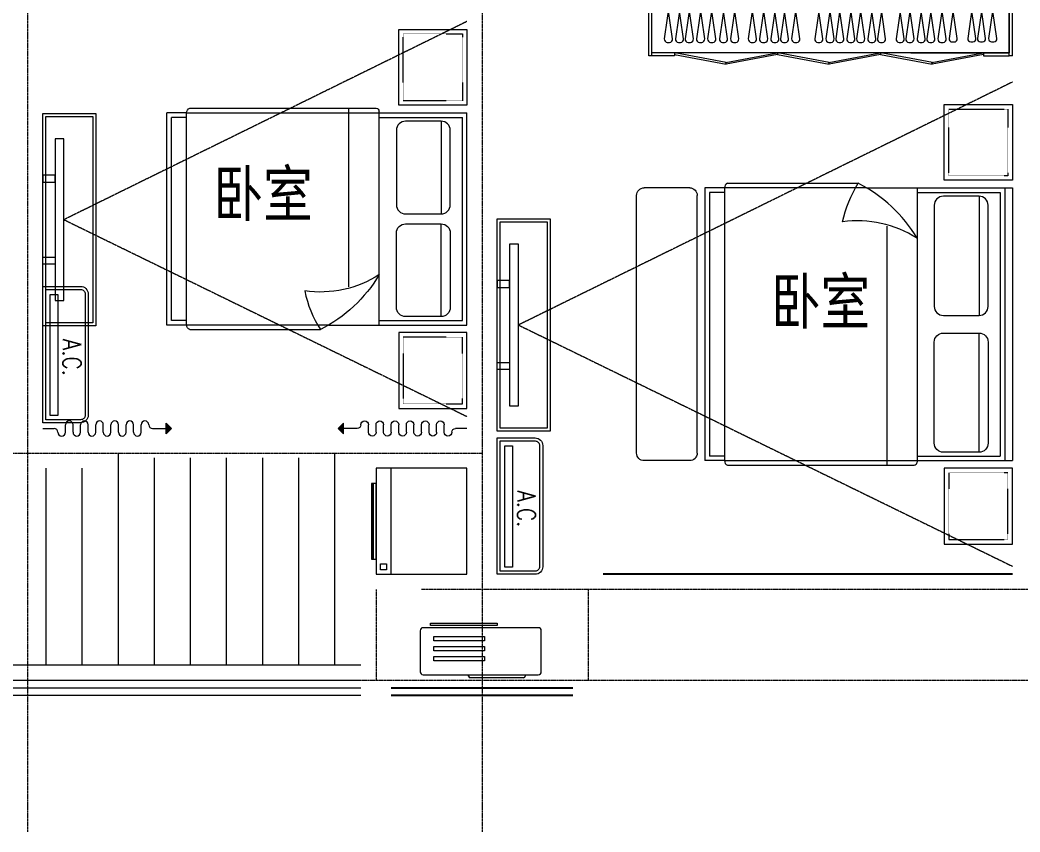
# Model space of a CAD drawing. Extents: x 5637339 to 5691045, y -448727 to -401527.
# Drawn here: x 5661473 to 5668074, y -436291 to -430934 of the extents above; entities that cross this region are included whole.
import ezdxf
from ezdxf.enums import TextEntityAlignment as Align

# ---------------------------------------------------------------- set-up
doc = ezdxf.new("R2010")
doc.units = 0
doc.linetypes.add('DASH', pattern=[0.35, 0.25, -0.1])
doc.linetypes.add('DOTE', pattern=[2.42, 2, -0.2, 0.02, -0.2])
for name, color, linetype, lineweight in [('Area', 200, 'CONTINUOUS', 9), ('DOTE', 251, 'DOTE', 0), ('PUB_HATCH', 8, 'CONTINUOUS', 9), ('SIGNT', 252, 'DOTE', 0), ('家具', 33, 'CONTINUOUS', 9), ('看线', 27, 'CONTINUOUS', 0), ('移动家具', 41, 'CONTINUOUS', 20)]:
    doc.layers.add(name, color=color, linetype=linetype, lineweight=lineweight)
for name, color, linetype in [('PUB_TEXT', 7, 'CONTINUOUS'), ('RAIL', 163, 'CONTINUOUS'), ('WINDOW', 4, 'CONTINUOUS')]:
    doc.layers.add(name, color=color, linetype=linetype)
doc.styles.add('DIM_FONT', font='SIMPLEX.shx', dxfattribs={"width": 0.8})
doc.styles.add('HZ', font='rs.shx', dxfattribs={"width": 0.8, "bigfont": 'hztxt.shx'})
doc.styles.add('黑体', font='SIMHEI.TTF', dxfattribs={"height": 10})

# ---------------------------------------------------------------- blocks, each defined once
blk = doc.blocks.new('A$C4EB5717C')
at = {"layer": '家具', "color": 8}
for p, q in [((520.3, 110), (520.3, 120)), ((883.1, 100), (530.3, 100)), ((893.1, 120), (893.1, 110))]:
    blk.add_line(p, q, dxfattribs=at)
at = {"layer": '家具'}
blk.add_lwpolyline([(220, 120), (980, 120, 0.414214), (1000, 140), (1000, 410, 0.414214), (980, 430), (220, 430, 0.414214), (200, 410), (200, 140, 0.414214)], format="xyb", close=True, dxfattribs=at)
at = {"layer": '家具', "color": 8}
for points in [[(269.2, 459.1), (709, 459.1), (709, 444), (269.2, 444)], [(290.4, 371.5), (625.9, 371.5), (625.9, 342.6), (290.4, 342.6)], [(290.4, 305.7), (625.9, 305.7), (625.9, 276.8), (290.4, 276.8)], [(290.4, 239.9), (625.9, 239.9), (625.9, 211), (290.4, 211)]]:
    blk.add_lwpolyline(points, close=True, dxfattribs=at)
for centre, start, end in [((530.3, 110), 180, 270), ((883.1, 110), 270, 0)]:
    blk.add_arc(centre, 10, start, end, dxfattribs=at)
blk = doc.blocks.new('dgfgf')
at = {"layer": '移动家具'}
blk.add_lwpolyline([(7597.4, -62676.2), (7147.4, -62676.2), (7147.4, -63176.2), (7597.4, -63176.2), (7597.4, -62676.2), (7517.4, -62676.2)], dxfattribs=at)
at = {"layer": '移动家具', "color": 251, "linetype": 'DASH', "ltscale": 0.2}
blk.add_lwpolyline([(7567.4, -62706.2), (7177.4, -62706.2), (7177.4, -63146.2), (7567.4, -63146.2)], close=True, dxfattribs=at)
blk = doc.blocks.new('A$C72813290')
at = {"layer": '移动家具'}
for p, q in [((579.1, 1950), (0, 1950)), ((0, 550), (0, 1950)), ((30, 580), (30, 1920)), ((579.1, 1920), (30, 1920)), ((579.1, 550), (579.1, 1960)), ((1830, 1980), (599.1, 1980)), ((779.5, 802.6), (779.5, 1980)), ((1850, 550), (1850, 1950)), ((1850, 1950), (1980, 1950)), ((1850, 1920), (1950, 1920)), ((1950, 580), (1950, 1920)), ((1980, 550), (1980, 1950)), ((169.9, 1894.5), (169.9, 1282.8)), ((169.9, 605.5), (169.9, 1217.2)), ((912.3, 550), (0, 550)), ((579.1, 580), (30, 580)), ((1850, 580), (1950, 580)), ((1850, 550), (1980, 550)), ((1830, 520), (967.1, 520))]:
    blk.add_line(p, q, dxfattribs=at)
at = {"layer": '移动家具', "linetype": 'DASH'}
for p, q in [((1850, 1950), (579.1, 1950)), ((912.3, 550), (1850, 550))]:
    blk.add_line(p, q, dxfattribs=at)
at = {"layer": '移动家具'}
for points in [[(169.9, 1894.5), (405.3, 1894.5, -0.414214), (465.3, 1834.5), (465.3, 1342.8, -0.414214), (405.3, 1282.8), (169.9, 1282.8, -0.414214), (109.9, 1342.8), (109.9, 1834.5, -0.414214)], [(169.9, 605.5), (405.3, 605.5, 0.414214), (465.3, 665.5), (465.3, 1157.2, 0.414214), (405.3, 1217.2), (169.9, 1217.2, 0.414214), (109.9, 1157.2), (109.9, 665.5, 0.414214)]]:
    blk.add_lwpolyline(points, format="xyb", close=True, dxfattribs=at)
blk.add_lwpolyline([(579.1, 882.6, 0.180302), (1070.8, 774.6, -0.088637), (967.1, 520.1, 28871.271551)], format="xyb", dxfattribs=at)
for centre, radius, start, end in [((599.1, 1960), 20, 90, 180), ((1819.3, 1951.2), 30.7, 357.68839, 69.69174), ((1391.5, 1363.3), 944, 210.60747, 243.27731), ((1819.3, 548.8), 30.7, 290.35664, 2.31522)]:
    blk.add_arc(centre, radius, start, end, dxfattribs=at)
at = {"layer": '家具'}
blk.add_blockref('dgfgf', (-7147.4, 65176.2), dxfattribs=at)
at = {"layer": '家具', "xscale": -1, "rotation": 180}
blk.add_blockref('dgfgf', (-7147.4, -62676.2), dxfattribs=at)
blk = doc.blocks.new('A$C18784298')
at = {"layer": '移动家具', "color": 251, "ltscale": 40}
for points in [[(0, 1066.3), (58.1, 1066.3), (58.1, 0), (0, 0)], [(58.1, 827.5), (140, 827.5), (140, 779.6), (58.1, 779.6)], [(58.1, 238.8), (140, 238.8), (140, 286.7), (58.1, 286.7)]]:
    blk.add_lwpolyline(points, close=True, dxfattribs=at)
blk = doc.blocks.new('ytjhgkj')
at = {"layer": '移动家具', "ltscale": 0.5}
blk.add_lwpolyline([(34949.4, 26115.8), (34599.4, 26115.8), (34599.4, 27515.8), (34949.4, 27515.8)], close=True, dxfattribs=at)
at = {"layer": '移动家具', "color": 251, "ltscale": 40}
blk.add_lwpolyline([(34929.4, 26135.8), (34619.4, 26135.8), (34619.4, 27495.8), (34929.4, 27495.8)], close=True, dxfattribs=at)
at = {"layer": '移动家具', "color": 251, "xscale": -1}
blk.add_blockref('A$C18784298', (34739.4, 26282.6), dxfattribs=at)
blk = doc.blocks.new('bed4')
at = {"layer": '移动家具'}
for p, q in [((1200566.4, -498997.4), (1200566.4, -498035.1)), ((1200566.4, -498035.1), (1202366.4, -498035.1)), ((1202366.4, -498664.2), (1202366.4, -498035.1)), ((1200566.4, -498085.1), (1202366.4, -498085.1)), ((1200596.4, -498115.1), (1202336.4, -498115.1)), ((1200596.4, -498664.2), (1200596.4, -498115.1)), ((1202336.4, -498664.2), (1202336.4, -498115.1)), ((1200621.8, -498255), (1201408.6, -498255)), ((1202310.9, -498255), (1201524.2, -498255)), ((1200566.4, -498664.2), (1202376.4, -498664.2)), ((1202396.4, -499915.1), (1202396.4, -498684.2)), ((1200819, -498864.6), (1202396.4, -498864.6)), ((1200536.4, -499915.1), (1200536.4, -499052.2)), ((1200566.4, -499935.1), (1202366.4, -499935.1)), ((1200566.4, -499935.1), (1200566.4, -500065.1)), ((1200596.4, -499935.1), (1200596.4, -500035.1)), ((1202336.4, -499935.1), (1202336.4, -500035.1)), ((1202366.4, -499935.1), (1202366.4, -500065.1)), ((1200596.4, -500035.1), (1202336.4, -500035.1)), ((1200566.4, -500065.1), (1202366.4, -500065.1))]:
    blk.add_line(p, q, dxfattribs=at)
at = {"layer": '移动家具', "linetype": 'DASH'}
for p, q in [((1202366.4, -499935.1), (1202366.4, -498664.2)), ((1200566.4, -498997.4), (1200566.4, -499935.1))]:
    blk.add_line(p, q, dxfattribs=at)
at = {"layer": '移动家具'}
for points in [[(1200016.4, -498485.1), (1200016.4, -498035.1), (1200516.4, -498035.1), (1200516.4, -498485.1), (1200016.4, -498485.1), (1200016.4, -498405.1)], [(1202916.4, -498485.1), (1202916.4, -498035.1), (1202416.4, -498035.1), (1202416.4, -498485.1), (1202916.4, -498485.1), (1202916.4, -498405.1)]]:
    blk.add_lwpolyline(points, dxfattribs=at)
at = {"layer": '移动家具', "color": 251, "linetype": 'DASH', "ltscale": 0.2}
for points in [[(1200046.4, -498455.1), (1200046.4, -498065.1), (1200486.4, -498065.1), (1200486.4, -498455.1)], [(1202886.4, -498455.1), (1202886.4, -498065.1), (1202446.4, -498065.1), (1202446.4, -498455.1)]]:
    blk.add_lwpolyline(points, close=True, dxfattribs=at)
at = {"layer": '移动家具'}
for points in [[(1200621.8, -498255), (1200621.8, -498490.4, 0.414214), (1200681.8, -498550.4), (1201348.6, -498550.4, 0.414214), (1201408.6, -498490.4), (1201408.6, -498255, 0.414214), (1201348.6, -498195), (1200681.8, -498195, 0.414214)], [(1202310.9, -498255), (1202310.9, -498490.4, -0.414214), (1202250.9, -498550.4), (1201584.2, -498550.4, -0.414214), (1201524.2, -498490.4), (1201524.2, -498255, -0.414214), (1201584.2, -498195), (1202250.9, -498195, -0.414214)]]:
    blk.add_lwpolyline(points, format="xyb", close=True, dxfattribs=at)
blk.add_lwpolyline([(1200899, -498664.2, 0.180302), (1200791, -499155.9, -0.088637), (1200536.5, -499052.2, 28871.271551)], format="xyb", dxfattribs=at)
for centre, radius, start, end in [((1201379.6, -499476.6), 944, 120.60747, 153.27731), ((1202376.4, -498684.2), 20, 0, 90), ((1200565.2, -499904.4), 30.7, 200.35664, 272.31522), ((1202367.6, -499904.4), 30.7, 267.68839, 339.69174)]:
    blk.add_arc(centre, radius, start, end, dxfattribs=at)
blk = doc.blocks.new('das d')
at = {"layer": '移动家具'}
for p, q in [((1304015.6, -552080.3), (1304315.6, -552080.3)), ((1303965.6, -553830.3), (1303965.6, -552130.3)), ((1304365.6, -553830.3), (1304365.6, -552130.3)), ((1304015.6, -553880.3), (1304315.6, -553880.3))]:
    blk.add_line(p, q, dxfattribs=at)
for centre, start, end in [((1304015.6, -552130.3), 90, 180), ((1304315.6, -552130.3), 0, 90), ((1304015.6, -553830.3), 180, 270), ((1304315.6, -553830.3), 270, 0)]:
    blk.add_arc(centre, 50, start, end, dxfattribs=at)
blk = doc.blocks.new('A$C2D724C6D')
at = {"layer": '移动家具', "ltscale": 0.5}
blk.add_lwpolyline([(50, 300), (850, 300, -0.414214), (900, 250), (900, 0), (0, 0), (0, 250, -0.414214)], format="xyb", close=True, dxfattribs=at)
at = {"layer": '移动家具', "color": 251, "ltscale": 40}
blk.add_lwpolyline([(50, 280), (850, 280, -0.414214), (880, 250), (880, 20), (20, 20), (20, 250, -0.414214)], format="xyb", close=True, dxfattribs=at)
blk.add_lwpolyline([(52.9, 49.9), (52.9, 99.9), (852.9, 99.9), (852.9, 49.9)], close=True, dxfattribs=at)
at = {"layer": '移动家具', "color": 251, "ltscale": 40, "style": 'HZ', "width": 0.8}
blk.add_text('A.C.', height=120, rotation=0.00001, dxfattribs=at).set_placement((347.6, 132.7))
blk = doc.blocks.new('wash')
at = {"layer": '家具'}
blk.add_line((1203881.8, -500461.8), (1203881.8, -501161.8), dxfattribs=at)
for points in [[(1203381.8, -500461.8), (1203381.8, -501161.8), (1203981.8, -501161.8), (1203981.8, -500461.8)], [(1203951.8, -500531.8), (1203911.8, -500531.8), (1203911.8, -500491.8), (1203951.8, -500491.8)], [(1204001.8, -501061.8), (1204001.8, -500561.8), (1203981.8, -500561.8), (1203981.8, -501061.8)], [(1204001.8, -501061.8), (1204011.8, -501061.8), (1204011.8, -500561.8), (1204001.8, -500561.8)]]:
    blk.add_lwpolyline(points, close=True, dxfattribs=at)
blk = doc.blocks.new('ee222')
at = {"layer": 'PUB_HATCH'}
for p, q in [((-387741.3, -702475.2), (-387795.3, -702849.9)), ((-387741.3, -702849.9), (-387795.3, -702475.2)), ((-387775.5, -702452.5), (-387761.2, -702452.5)), ((-387667.8, -702475.2), (-387721.7, -702849.9)), ((-387667.8, -702849.9), (-387721.7, -702475.2)), ((-387701.9, -702452.5), (-387687.6, -702452.5)), ((-387603.4, -702475.2), (-387657.3, -702849.9)), ((-387603.4, -702849.9), (-387657.3, -702475.2)), ((-387637.5, -702452.5), (-387623.2, -702452.5)), ((-387529, -702475.2), (-387583, -702849.9)), ((-387529, -702849.9), (-387583, -702475.2)), ((-387563.1, -702452.5), (-387548.8, -702452.5)), ((-387455.4, -702475.2), (-387509.4, -702849.9)), ((-387455.4, -702849.9), (-387509.4, -702475.2)), ((-387489.5, -702452.5), (-387475.2, -702452.5)), ((-387377.5, -702475.2), (-387431.5, -702849.9)), ((-387377.5, -702849.9), (-387431.5, -702475.2)), ((-387411.7, -702452.5), (-387397.4, -702452.5)), ((-387303.9, -702475.2), (-387357.9, -702849.9)), ((-387303.9, -702849.9), (-387357.9, -702475.2)), ((-387338.1, -702452.5), (-387323.8, -702452.5)), ((-387187.1, -702475.2), (-387241.1, -702849.9)), ((-387187.1, -702849.9), (-387241.1, -702475.2)), ((-387221.3, -702452.5), (-387206.9, -702452.5)), ((-387112.8, -702475.2), (-387166.7, -702849.9)), ((-387112.8, -702849.9), (-387166.7, -702475.2)), ((-387146.9, -702452.5), (-387132.6, -702452.5)), ((-387039.2, -702475.2), (-387093.1, -702849.9)), ((-387039.2, -702849.9), (-387093.1, -702475.2)), ((-387073.3, -702452.5), (-387059, -702452.5)), ((-386974.8, -702475.2), (-387028.7, -702849.9)), ((-386974.8, -702849.9), (-387028.7, -702475.2)), ((-386901.2, -702475.2), (-386955.2, -702849.9)), ((-386901.2, -702849.9), (-386955.2, -702475.2)), ((-386935.3, -702452.5), (-386921, -702452.5)), ((-386748.3, -702475.2), (-386802.3, -702849.9)), ((-386748.3, -702849.9), (-386802.3, -702475.2)), ((-386782.5, -702452.5), (-386768.2, -702452.5)), ((-386674.7, -702475.2), (-386728.7, -702849.9)), ((-386674.7, -702849.9), (-386728.7, -702475.2)), ((-386708.9, -702452.5), (-386694.6, -702452.5)), ((-386610.4, -702475.2), (-386664.3, -702849.9)), ((-386610.4, -702849.9), (-386664.3, -702475.2)), ((-386644.5, -702452.5), (-386630.2, -702452.5)), ((-386536.8, -702475.2), (-386590.7, -702849.9)), ((-386536.8, -702849.9), (-386590.7, -702475.2)), ((-386570.9, -702452.5), (-386556.6, -702452.5)), ((-386472.4, -702475.2), (-386526.3, -702849.9)), ((-386472.4, -702849.9), (-386526.3, -702475.2)), ((-386506.5, -702452.5), (-386492.2, -702452.5)), ((-386398.8, -702475.2), (-386452.7, -702849.9)), ((-386398.8, -702849.9), (-386452.7, -702475.2)), ((-386432.9, -702452.5), (-386418.6, -702452.5)), ((-386334.4, -702475.2), (-386388.3, -702849.9)), ((-386334.4, -702849.9), (-386388.3, -702475.2)), ((-386368.5, -702452.5), (-386354.2, -702452.5)), ((-386211.4, -702475.2), (-386265.3, -702849.9)), ((-386211.4, -702849.9), (-386265.3, -702475.2)), ((-386245.5, -702452.5), (-386231.2, -702452.5)), ((-386147, -702475.2), (-386200.9, -702849.9)), ((-386147, -702849.9), (-386200.9, -702475.2)), ((-386181.1, -702452.5), (-386166.8, -702452.5)), ((-386073.4, -702475.2), (-386127.4, -702849.9)), ((-386073.4, -702849.9), (-386127.4, -702475.2)), ((-386107.5, -702452.5), (-386093.2, -702452.5)), ((-386009, -702475.2), (-386063, -702849.9)), ((-386009, -702849.9), (-386063, -702475.2)), ((-386043.1, -702452.5), (-386028.8, -702452.5)), ((-385935.4, -702475.2), (-385989.4, -702849.9)), ((-385935.4, -702849.9), (-385989.4, -702475.2)), ((-385969.5, -702452.5), (-385955.2, -702452.5)), ((-385862, -702472.5), (-385916, -702847.2)), ((-385862, -702847.2), (-385916, -702472.5)), ((-385896.1, -702449.9), (-385881.8, -702449.9)), ((-385739, -702472.4), (-385792.9, -702847.1)), ((-385739, -702847.1), (-385792.9, -702472.4)), ((-385773.1, -702449.8), (-385758.8, -702449.8)), ((-385674.6, -702472.4), (-385728.6, -702847.1)), ((-385674.6, -702847.1), (-385728.6, -702472.4)), ((-385708.7, -702449.8), (-385694.4, -702449.8)), ((-385601, -702472.4), (-385655, -702847.1)), ((-385601, -702847.1), (-385655, -702472.4)), ((-385635.1, -702449.8), (-385620.8, -702449.8)), ((-385518.1, -702652.5), (-387878.1, -702652.5)), ((-385518.1, -702672.5), (-387878.1, -702672.5)), ((-385896.1, -702869.9), (-385881.8, -702869.9)), ((-385773.1, -702869.8), (-385758.8, -702869.8)), ((-385708.7, -702869.8), (-385694.4, -702869.8)), ((-385635.1, -702869.8), (-385620.8, -702869.8)), ((-387775.5, -702872.5), (-387761.2, -702872.5)), ((-387701.9, -702872.5), (-387687.6, -702872.5)), ((-387637.5, -702872.5), (-387623.2, -702872.5)), ((-387563.1, -702872.5), (-387548.8, -702872.5)), ((-387489.5, -702872.5), (-387475.2, -702872.5)), ((-387411.7, -702872.5), (-387397.4, -702872.5)), ((-387338.1, -702872.5), (-387323.8, -702872.5)), ((-387221.3, -702872.5), (-387206.9, -702872.5)), ((-387146.9, -702872.5), (-387132.6, -702872.5)), ((-387073.3, -702872.5), (-387059, -702872.5)), ((-387008.9, -702872.5), (-386994.6, -702872.5)), ((-386935.3, -702872.5), (-386921, -702872.5)), ((-386782.5, -702872.5), (-386768.2, -702872.5)), ((-386708.9, -702872.5), (-386694.6, -702872.5)), ((-386644.5, -702872.5), (-386630.2, -702872.5)), ((-386570.9, -702872.5), (-386556.6, -702872.5)), ((-386506.5, -702872.5), (-386492.2, -702872.5)), ((-386432.9, -702872.5), (-386418.6, -702872.5)), ((-386368.5, -702872.5), (-386354.2, -702872.5)), ((-386245.5, -702872.5), (-386231.2, -702872.5)), ((-386181.1, -702872.5), (-386166.8, -702872.5)), ((-386107.5, -702872.5), (-386093.2, -702872.5)), ((-386043.1, -702872.5), (-386028.8, -702872.5)), ((-385969.5, -702872.5), (-385955.2, -702872.5))]:
    blk.add_line(p, q, dxfattribs=at)
for centre, start, end in [((-387775.5, -702472.5), 90, 187.59464), ((-387761.2, -702472.5), 352.40536, 90), ((-387701.9, -702472.5), 90, 187.59464), ((-387687.6, -702472.5), 352.40536, 90), ((-387637.5, -702472.5), 90, 187.59464), ((-387623.2, -702472.5), 352.40536, 90), ((-387563.1, -702472.5), 90, 187.59464), ((-387548.8, -702472.5), 352.40536, 90), ((-387489.5, -702472.5), 90, 187.59464), ((-387475.2, -702472.5), 352.40536, 90), ((-387411.7, -702472.5), 90, 187.59464), ((-387397.4, -702472.5), 352.40536, 90), ((-387338.1, -702472.5), 90, 187.59464), ((-387323.8, -702472.5), 352.40536, 90), ((-387221.3, -702472.5), 90, 187.59464), ((-387206.9, -702472.5), 352.40536, 90), ((-387146.9, -702472.5), 90, 187.59464), ((-387132.6, -702472.5), 352.40536, 90), ((-387073.3, -702472.5), 90, 187.59464), ((-387059, -702472.5), 352.40536, 90), ((-387008.9, -702472.5), 90, 187.59464), ((-386994.6, -702472.5), 352.40536, 90), ((-386935.3, -702472.5), 90, 187.59464), ((-386921, -702472.5), 352.40536, 90), ((-386782.5, -702472.5), 90, 187.59464), ((-386768.2, -702472.5), 352.40536, 90), ((-386708.9, -702472.5), 90, 187.59464), ((-386694.6, -702472.5), 352.40536, 90), ((-386644.5, -702472.5), 90, 187.59464), ((-386630.2, -702472.5), 352.40536, 90), ((-386570.9, -702472.5), 90, 187.59464), ((-386556.6, -702472.5), 352.40536, 90), ((-386506.5, -702472.5), 90, 187.59464), ((-386492.2, -702472.5), 352.40536, 90), ((-386432.9, -702472.5), 90, 187.59464), ((-386418.6, -702472.5), 352.40536, 90), ((-386368.5, -702472.5), 90, 187.59464), ((-386354.2, -702472.5), 352.40536, 90), ((-386245.5, -702472.5), 90, 187.59464), ((-386231.2, -702472.5), 352.40536, 90), ((-386181.1, -702472.5), 90, 187.59464), ((-386166.8, -702472.5), 352.40536, 90), ((-386107.5, -702472.5), 90, 187.59464), ((-386093.2, -702472.5), 352.40536, 90), ((-386043.1, -702472.5), 90, 187.59464), ((-386028.8, -702472.5), 352.40536, 90), ((-385969.5, -702472.5), 90, 187.59464), ((-385955.2, -702472.5), 352.40536, 90), ((-385896.1, -702469.9), 90, 187.59464), ((-385881.8, -702469.9), 352.40536, 90), ((-385773.1, -702469.8), 90, 187.59464), ((-385758.8, -702469.8), 352.40536, 90), ((-385708.7, -702469.8), 90, 187.59464), ((-385694.4, -702469.8), 352.40536, 90), ((-385635.1, -702469.8), 90, 187.59464), ((-385620.8, -702469.8), 352.40536, 90), ((-387775.5, -702852.5), 172.40536, 270), ((-387761.2, -702852.5), 270, 7.59464), ((-387701.9, -702852.5), 172.40536, 270), ((-387687.6, -702852.5), 270, 7.59464), ((-387637.5, -702852.5), 172.40536, 270), ((-387623.2, -702852.5), 270, 7.59464), ((-387563.1, -702852.5), 172.40536, 270), ((-387548.8, -702852.5), 270, 7.59464), ((-387489.5, -702852.5), 172.40536, 270), ((-387475.2, -702852.5), 270, 7.59464), ((-387411.7, -702852.5), 172.40536, 270), ((-387397.4, -702852.5), 270, 7.59464), ((-387338.1, -702852.5), 172.40536, 270), ((-387323.8, -702852.5), 270, 7.59464), ((-387221.3, -702852.5), 172.40536, 270), ((-387206.9, -702852.5), 270, 7.59464), ((-387146.9, -702852.5), 172.40536, 270), ((-387132.6, -702852.5), 270, 7.59464), ((-387073.3, -702852.5), 172.40536, 270), ((-387059, -702852.5), 270, 7.59464), ((-387008.9, -702852.5), 172.40536, 270), ((-386994.6, -702852.5), 270, 7.59464), ((-386935.3, -702852.5), 172.40536, 270), ((-386921, -702852.5), 270, 7.59464), ((-386782.5, -702852.5), 172.40536, 270), ((-386768.2, -702852.5), 270, 7.59464), ((-386708.9, -702852.5), 172.40536, 270), ((-386694.6, -702852.5), 270, 7.59464), ((-386644.5, -702852.5), 172.40536, 270), ((-386630.2, -702852.5), 270, 7.59464), ((-386570.9, -702852.5), 172.40536, 270), ((-386556.6, -702852.5), 270, 7.59464), ((-386506.5, -702852.5), 172.40536, 270), ((-386492.2, -702852.5), 270, 7.59464), ((-386432.9, -702852.5), 172.40536, 270), ((-386418.6, -702852.5), 270, 7.59464), ((-386368.5, -702852.5), 172.40536, 270), ((-386354.2, -702852.5), 270, 7.59464), ((-386245.5, -702852.5), 172.40536, 270), ((-386231.2, -702852.5), 270, 7.59464), ((-386181.1, -702852.5), 172.40536, 270), ((-386166.8, -702852.5), 270, 7.59464), ((-386107.5, -702852.5), 172.40536, 270), ((-386093.2, -702852.5), 270, 7.59464), ((-386043.1, -702852.5), 172.40536, 270), ((-386028.8, -702852.5), 270, 7.59464), ((-385969.5, -702852.5), 172.40536, 270), ((-385955.2, -702852.5), 270, 7.59464), ((-385896.1, -702849.9), 172.40536, 270), ((-385881.8, -702849.9), 270, 7.59464), ((-385773.1, -702849.8), 172.40536, 270), ((-385758.8, -702849.8), 270, 7.59464), ((-385708.7, -702849.8), 172.40536, 270), ((-385694.4, -702849.8), 270, 7.59464), ((-385635.1, -702849.8), 172.40536, 270), ((-385620.8, -702849.8), 270, 7.59464)]:
    blk.add_arc(centre, 20, start, end, dxfattribs=at)
at = {"layer": '家具'}
for p, q in [((-387898.1, -702962.5), (-387898.1, -702382.5)), ((-387878.1, -702962.5), (-387878.1, -702382.5)), ((-385518.1, -702962.5), (-385518.1, -702382.5)), ((-385498.1, -702962.5), (-385498.1, -702382.5)), ((-387878.1, -702962.5), (-387898.1, -702962.5)), ((-387528.1, -702942.5), (-387878.1, -702942.5)), ((-387728.1, -702962.5), (-387878.1, -702962.5)), ((-387728.1, -702942.5), (-387728.1, -702962.5)), ((-386168.1, -702942.5), (-385518.1, -702942.5)), ((-385688.1, -702942.5), (-385688.1, -702962.5)), ((-385688.1, -702962.5), (-385518.1, -702962.5)), ((-385498.1, -702962.5), (-385518.1, -702962.5))]:
    blk.add_line(p, q, dxfattribs=at)
for points in [[(-385518.1, -702942.5), (-387878.1, -702942.5), (-387878.1, -702382.5), (-385518.1, -702382.5)], [(-387728.1, -702952.4), (-387388.1, -703015.5), (-387386.2, -703005.6), (-387726.2, -702942.5)], [(-387048.1, -702952.4), (-387388.1, -703015.5), (-387389.9, -703005.6), (-387049.9, -702942.5)], [(-387048.1, -702952.4), (-386708.1, -703015.5), (-386706.2, -703005.6), (-387046.2, -702942.5)], [(-386368.1, -702952.4), (-386708.1, -703015.5), (-386709.9, -703005.6), (-386369.9, -702942.5)], [(-386368.1, -702952.4), (-386028.1, -703015.5), (-386026.2, -703005.6), (-386366.2, -702942.5)], [(-385688.1, -702952.4), (-386028.1, -703015.5), (-386029.9, -703005.6), (-385689.9, -702942.5)]]:
    blk.add_lwpolyline(points, close=True, dxfattribs=at)
at = {"layer": 'PUB_HATCH', "style": 'DIM_FONT', "width": 0.7, "flags": 9}
for tag in ['YSIZE', 'XSIZE']:
    blk.add_attdef(tag, (-387769.7, -702677.5), '', height=0.5, dxfattribs=at)
blk = doc.blocks.new('A$C50400A6F')
at = {"layer": '家具'}
blk.add_hatch(color=256, dxfattribs=at).paths.add_polyline_path([(814.6, 14.6), (814.6, 85.4), (850, 50)])
for p, q in [((150, 25), (150, 75)), ((200, 25), (200, 75)), ((250, 25), (250, 75)), ((300, 25), (300, 75)), ((350, 25), (350, 75)), ((400, 25), (400, 75)), ((450, 25), (450, 75)), ((500, 25), (500, 75)), ((550, 25), (550, 75)), ((600, 25), (600, 75)), ((650, 25), (650, 75)), ((700, 75), (700, 75)), ((850, 50), (814.6, 85.4)), ((814.6, 14.6), (814.6, 85.4)), ((0, 50), (75, 50)), ((100, 25), (100, 25)), ((725, 50), (814.6, 50)), ((850, 50), (814.6, 14.6))]:
    blk.add_line(p, q, dxfattribs=at)
for centre, start, end in [((175, 75), 0, 180), ((275, 75), 0, 180), ((375, 75), 0, 180), ((475, 75), 0, 180), ((575, 75), 0, 180), ((675, 75), 0, 180), ((725, 75), 180, 270), ((75, 25), 0, 90), ((125, 25), 180, 0), ((225, 25), 180, 0), ((325, 25), 180, 0), ((425, 25), 180, 0), ((525, 25), 180, 0), ((625, 25), 180, 0)]:
    blk.add_arc(centre, 25, start, end, dxfattribs=at)

msp = doc.modelspace()

# ---------------------------------------------------------------- hatches: boundary and pattern name
at = {"layer": 'PUB_HATCH'}
h = msp.add_hatch(dxfattribs=at)
h.set_pattern_fill('LINE', color=256, scale=250, angle=90, style=0)
h.set_pattern_definition([(90, (4340290.63, 172672.58), (-238.125, 1e-14), [])])
h.paths.add_polyline_path([(5661523.4, -435190.9), (5661523.4, -433890.9), (5661123.4, -433890.9), (5661123.4, -433790.9), (5660528.4, -433790.9), (5660528.4, -433821.6), (5659723.4, -433821.6), (5658918.4, -433821.6), (5658918.4, -433790.9), (5658323.4, -433790.9), (5658323.4, -433890.9), (5658123.4, -433890.9), (5658123.4, -434590.9), (5658123.4, -435190.9), (5658423.4, -435190.9)])
h.paths.add_polyline_path([(5663423.4, -435190.9), (5663723.4, -435190.9), (5663723.4, -434590.9), (5663723.4, -433890.9), (5663723.4, -433790.9), (5663340.9, -433790.9), (5663340.9, -433821.6), (5662823.4, -433821.6), (5662305.9, -433821.6), (5662305.9, -433790.9), (5661923.4, -433790.9), (5661923.4, -433890.9), (5661523.4, -433890.9), (5661523.4, -435190.9)])
h.paths.add_polyline_path([(5660636.7, -434914.6), (5661391.1, -434914.6), (5661391.1, -434361.2), (5660636.7, -434361.2)], flags=24)

# ---------------------------------------------------------------- linework, layer by layer
at = {"layer": 'DOTE'}
for p, q in [((5661523.4, -430190.9), (5661523.4, -436290.9)), ((5664523.4, -430190.9), (5664523.4, -436290.9)), ((5653123.4, -433790.9), (5664523.4, -433790.9)), ((5663823.4, -434690.9), (5663823.4, -435290.9)), ((5672123.4, -434690.9), (5664123.4, -434690.9)), ((5665223.4, -434690.9), (5665223.4, -435290.9)), ((5689823.4, -435290.9), (5646423.4, -435290.9))]:
    msp.add_line(p, q, dxfattribs=at)
at = {"layer": 'RAIL'}
for p, q in [((5665123.4, -435340.9), (5663923.4, -435340.9)), ((5665123.4, -435390.9), (5663923.4, -435390.9))]:
    msp.add_line(p, q, dxfattribs=at)
at = {"layer": 'SIGNT', "ltscale": 0.5}
for p, q in [((5664423.4, -430943.4), (5661763.4, -432250.9)), ((5668023.4, -431343.4), (5664763.4, -432945.9)), ((5661763.4, -432250.9), (5664423.4, -433549.4)), ((5664763.4, -432945.9), (5668023.4, -434537.3))]:
    msp.add_line(p, q, dxfattribs=at)
at = {"layer": 'WINDOW'}
msp.add_line((5668023.4, -434590.9), (5665323.4, -434590.9), dxfattribs=at)
at = {"layer": '看线'}
for p, q in [((5663723.4, -435190.9), (5658223.4, -435190.9)), ((5663723.4, -435290.9), (5658223.4, -435290.9)), ((5663723.4, -435340.9), (5658223.4, -435340.9)), ((5663723.4, -435390.9), (5658223.4, -435390.9))]:
    msp.add_line(p, q, dxfattribs=at)

# ---------------------------------------------------------------- block references
at = {"layer": 'Area', "color": 2}
msp.add_blockref('ee222', (6053521.5, 271791.6), dxfattribs=at)
at = {"layer": '家具', "xscale": -1}
for name, p in [('A$C72813290', (5664423.4, -433495.9)), ('das d', (6969909.1, 120039.4)), ('A$C50400A6F', (5664423.4, -433678.8))]:
    msp.add_blockref(name, p, dxfattribs=at)
at = {"layer": '家具'}
for name, p, rotation in [('bed4', (6166058.6, 768525.5), 270), ('A$C2D724C6D', (5661623.4, -432690.9), 270), ('A$C2D724C6D', (5664623.4, -433690.9), 270), ('wash', (6867805.2, -935052.7), 180)]:
    msp.add_blockref(name, p, dxfattribs=dict(at, rotation=rotation))
for name, p in [('ytjhgkj', (5627024, -459066.7)), ('ytjhgkj', (5630024, -459761.7)), ('A$C50400A6F', (5661623.4, -433678.8)), ('A$C4EB5717C', (5663914.4, -435373.2))]:
    msp.add_blockref(name, p, dxfattribs=at)

# ---------------------------------------------------------------- texts
at = {"layer": 'PUB_TEXT', "style": '黑体', "width": 0.8}
for p in [(5663077.6, -432229.3), (5666757.3, -432940.3)]:
    msp.add_text('卧室', height=300, dxfattribs=at).set_placement(p, align=Align.CENTER)

doc.saveas('drawing.dxf')
